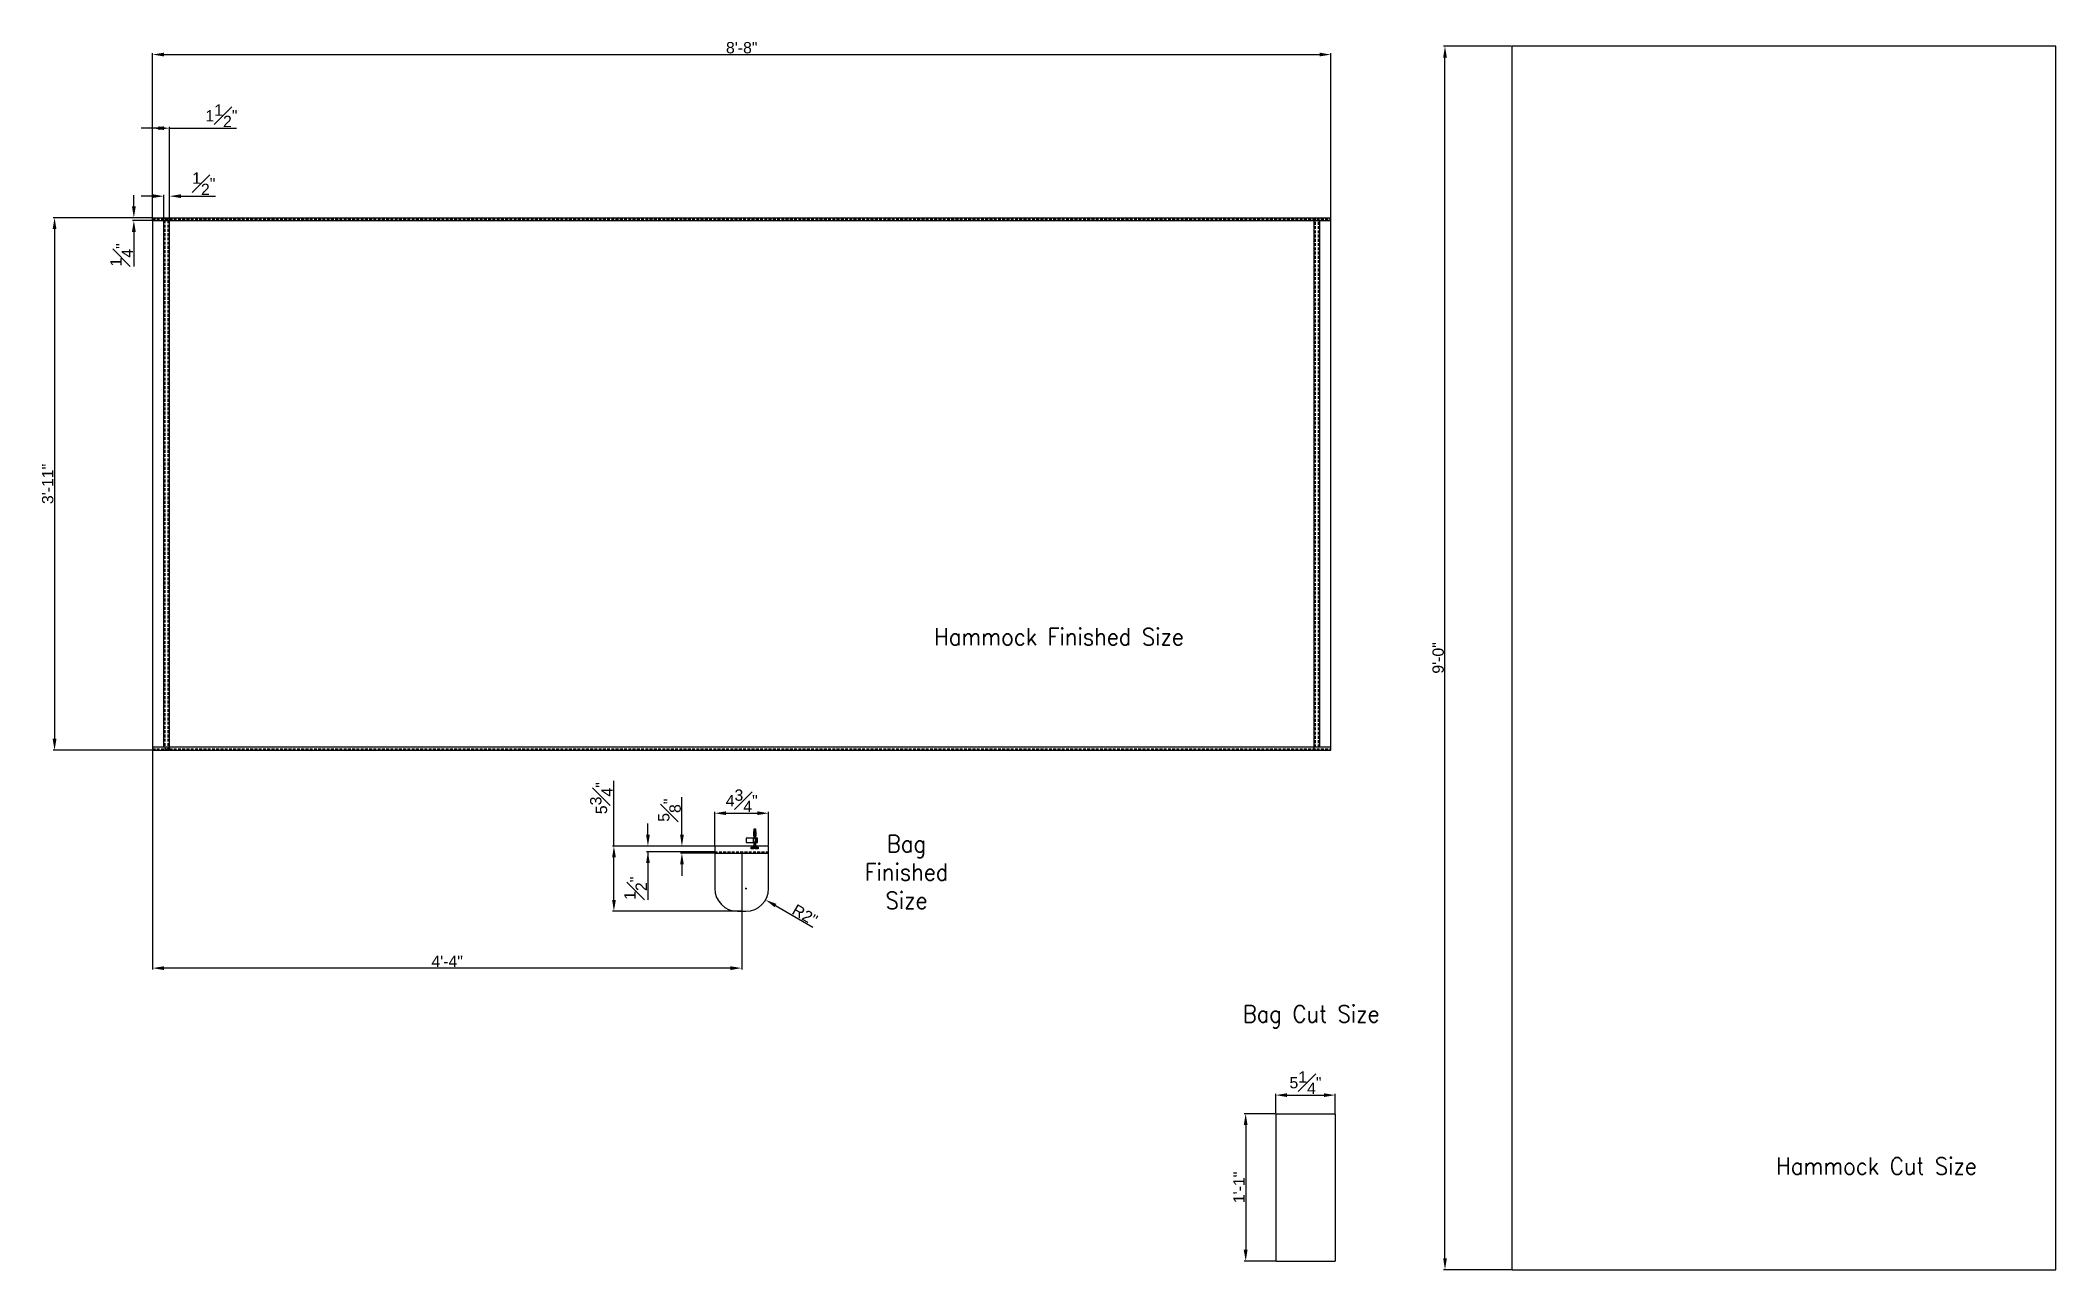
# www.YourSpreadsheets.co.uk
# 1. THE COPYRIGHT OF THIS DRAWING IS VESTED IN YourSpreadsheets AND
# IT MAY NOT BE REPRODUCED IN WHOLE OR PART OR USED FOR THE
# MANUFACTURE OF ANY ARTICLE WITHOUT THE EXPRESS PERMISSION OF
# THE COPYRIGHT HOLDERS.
# Model space of a CAD drawing. Header units: inches. Extents: x -9 to 169, y 47 to 156.
import ezdxf

# ---------------------------------------------------------------- set-up
doc = ezdxf.new("R2010")
doc.units = ezdxf.units.IN
doc.header["$MEASUREMENT"] = 0
doc.linetypes.add('DASHED', pattern=[0.375, 0.25, -0.125])
for name, color, linetype in [('BagCutSize', 7, 'Continuous'), ('CutSize', 7, 'Continuous'), ('FinishedBag', 7, 'Continuous'), ('FinishedHammock', 7, 'Continuous'), ('Hidden', 2, 'Continuous'), ('Labels', 7, 'Continuous'), ('Stitching', 1, 'DASHED')]:
    doc.layers.add(name, color=color, linetype=linetype)
doc.styles.get("Standard").update_dxf_attribs({"font": 'arial.ttf'})
doc.styles.add('textstyle27', font='Standard')
doc.styles.add('textstyle28', font='Standard')
doc.styles.add('textstyle30', font='Standard')
doc.dimstyles.new('Structural', dxfattribs={"dimtxt": 1, "dimasz": 1, "dimexe": 0.125, "dimexo": 0.0625, "dimgap": 0.09, "dimtad": 1, "dimdec": 5, "dimzin": 3, "dimdsep": 46, "dimlunit": 4, "dimtxsty": 'Standard', "dimcen": 0.125, "dimazin": 2, "dimtfac": 1, "dimtdec": 5, "dimtofl": 0, "dimtmove": 0, "dimatfit": 3, "dimfxl": 1, "dimfrac": 1, "dimtolj": 1, "dimtzin": 0, "dimarcsym": 0})

# ---------------------------------------------------------------- blocks, each defined once
blk = doc.blocks.new('*D65')
at = {"color": 0, "lineweight": -2}
for p, q in [((120.8, 155.27), (114.84, 155.27)), ((114.96, 48.27), (114.96, 154.27)), ((120.8, 47.27), (114.84, 47.27))]:
    blk.add_line(p, q, dxfattribs=at)
at = {"color": 0}
for points in [[(115.13, 154.27), (114.8, 154.27), (114.96, 155.27)], [(114.8, 48.27), (115.13, 48.27), (114.96, 47.27)]]:
    blk.add_solid(points, dxfattribs=at)
at = {"layer": 'Defpoints', "color": 0}
for p in [(114.96, 155.27), (120.86, 155.27), (120.86, 47.27)]:
    blk.add_point(p, dxfattribs=at)
at = {"color": 0, "insert": (114.36, 101.27), "char_height": 1, "attachment_point": 5, "rotation": 90}
blk.add_mtext('\\A1;9\'-0"', dxfattribs=at)
blk = doc.blocks.new('*D67')
at = {"color": 0, "lineweight": -2}
for p, q in [((100.02, 61.09), (100.02, 62.8)), ((101.02, 62.68), (104.27, 62.68)), ((105.27, 61.09), (105.27, 62.8))]:
    blk.add_line(p, q, dxfattribs=at)
at = {"color": 0}
for points in [[(101.02, 62.84), (101.02, 62.51), (100.02, 62.68)], [(104.27, 62.51), (104.27, 62.84), (105.27, 62.68)]]:
    blk.add_solid(points, dxfattribs=at)
at = {"layer": 'Defpoints', "color": 0}
for p in [(105.27, 62.68), (100.02, 61.03), (105.27, 61.03)]:
    blk.add_point(p, dxfattribs=at)
at = {"color": 0, "insert": (102.65, 63.78), "char_height": 1, "attachment_point": 5}
blk.add_mtext('\\A1;5{\\H1.000000x;\\S1#4;}"', dxfattribs=at)
blk = doc.blocks.new('*D68')
at = {"color": 0, "lineweight": -2}
for p, q in [((99.96, 61.03), (97.25, 61.03)), ((97.37, 60.03), (97.37, 49.03)), ((99.96, 48.03), (97.25, 48.03))]:
    blk.add_line(p, q, dxfattribs=at)
at = {"color": 0}
for points in [[(97.54, 60.03), (97.2, 60.03), (97.37, 61.03)], [(97.2, 49.03), (97.54, 49.03), (97.37, 48.03)]]:
    blk.add_solid(points, dxfattribs=at)
at = {"layer": 'Defpoints', "color": 0}
for p in [(100.02, 61.03), (97.37, 48.03), (100.02, 48.03)]:
    blk.add_point(p, dxfattribs=at)
at = {"color": 0, "insert": (96.78, 54.53), "char_height": 1, "attachment_point": 5, "rotation": 90}
blk.add_mtext('\\A1;1\'-1"', dxfattribs=at)
blk = doc.blocks.new('*D69')
at = {"color": 0, "lineweight": -2}
for p, q in [((0.89, 148.03), (-0.11, 148.03)), ((1.39, 148.03), (0.39, 148.03)), ((0.89, 139.95), (0.89, 148.16)), ((2.39, 139.95), (2.39, 148.16)), ((2.39, 148.03), (8.3, 148.03))]:
    blk.add_line(p, q, dxfattribs=at)
at = {"color": 0}
for points in [[(1.89, 148.2), (1.89, 147.87), (0.89, 148.03)], [(1.39, 147.87), (1.39, 148.2), (2.39, 148.03)]]:
    blk.add_solid(points, dxfattribs=at)
at = {"layer": 'Defpoints', "color": 0}
for p in [(2.39, 148.03), (0.89, 139.88), (2.39, 139.88)]:
    blk.add_point(p, dxfattribs=at)
at = {"color": 0, "insert": (6.97, 149.13), "char_height": 1, "attachment_point": 5}
blk.add_mtext('\\A1;1{\\H1.000000x;\\S1#2;}"', dxfattribs=at)
blk = doc.blocks.new('*D70')
at = {"color": 0, "lineweight": -2}
for p, q in [((0.89, 142.03), (-0.11, 142.03)), ((1.89, 139.95), (1.89, 142.16)), ((2.39, 139.95), (2.39, 142.16)), ((3.39, 142.03), (6.44, 142.03))]:
    blk.add_line(p, q, dxfattribs=at)
at = {"color": 0}
for points in [[(0.89, 141.87), (0.89, 142.2), (1.89, 142.03)], [(3.39, 142.2), (3.39, 141.87), (2.39, 142.03)]]:
    blk.add_solid(points, dxfattribs=at)
at = {"layer": 'Defpoints', "color": 0}
for p in [(2.39, 142.03), (1.89, 139.88), (2.39, 139.88)]:
    blk.add_point(p, dxfattribs=at)
at = {"color": 0, "insert": (5.41, 143.13), "char_height": 1, "attachment_point": 5}
blk.add_mtext('\\A1;{\\H1.000000x;\\S1#2;}"', dxfattribs=at)
blk = doc.blocks.new('*D71')
at = {"color": 0, "lineweight": -2}
for p, q in [((0.89, 139.95), (0.89, 154.66)), ((1.89, 154.53), (103.89, 154.53)), ((104.89, 139.95), (104.89, 154.66))]:
    blk.add_line(p, q, dxfattribs=at)
at = {"color": 0}
for points in [[(1.89, 154.7), (1.89, 154.37), (0.89, 154.53)], [(103.89, 154.37), (103.89, 154.7), (104.89, 154.53)]]:
    blk.add_solid(points, dxfattribs=at)
at = {"layer": 'Defpoints', "color": 0}
for p in [(104.89, 154.53), (0.89, 139.88), (104.89, 139.88)]:
    blk.add_point(p, dxfattribs=at)
at = {"color": 0, "insert": (52.89, 155.13), "char_height": 1, "attachment_point": 5}
blk.add_mtext('\\A1;8\'-8"', dxfattribs=at)
blk = doc.blocks.new('*D72')
at = {"color": 0, "lineweight": -2}
for p, q in [((-0.76, 141.13), (-0.76, 142.13)), ((0.83, 140.13), (-0.89, 140.13)), ((0.83, 139.88), (-0.89, 139.88)), ((-0.76, 138.88), (-0.76, 135.82))]:
    blk.add_line(p, q, dxfattribs=at)
at = {"color": 0}
for points in [[(-0.93, 141.13), (-0.59, 141.13), (-0.76, 140.13)], [(-0.59, 138.88), (-0.93, 138.88), (-0.76, 139.88)]]:
    blk.add_solid(points, dxfattribs=at)
at = {"layer": 'Defpoints', "color": 0}
for p in [(-0.76, 139.88), (0.89, 140.13), (0.89, 139.88)]:
    blk.add_point(p, dxfattribs=at)
at = {"color": 0, "insert": (-1.85, 136.85), "char_height": 1, "attachment_point": 5, "rotation": 90}
blk.add_mtext('\\A1;{\\H1.000000x;\\S1#4;}"', dxfattribs=at)
blk = doc.blocks.new('*D73')
at = {"color": 0, "lineweight": -2}
for p, q in [((0.83, 140.13), (-7.89, 140.13)), ((-7.76, 139.13), (-7.76, 94.13)), ((0.83, 93.13), (-7.89, 93.13))]:
    blk.add_line(p, q, dxfattribs=at)
at = {"color": 0}
for points in [[(-7.59, 139.13), (-7.93, 139.13), (-7.76, 140.13)], [(-7.93, 94.13), (-7.59, 94.13), (-7.76, 93.13)]]:
    blk.add_solid(points, dxfattribs=at)
at = {"layer": 'Defpoints', "color": 0}
for p in [(0.89, 140.13), (-7.76, 93.13), (0.89, 93.13)]:
    blk.add_point(p, dxfattribs=at)
at = {"color": 0, "insert": (-8.36, 116.63), "char_height": 1, "attachment_point": 5, "rotation": 90}
blk.add_mtext('\\A1;3\'-11"', dxfattribs=at)
blk = doc.blocks.new('*D74')
at = {"color": 0, "lineweight": -2}
for p, q in [((50.51, 84.73), (50.51, 87.69)), ((51.51, 87.56), (54.26, 87.56)), ((55.26, 84.73), (55.26, 87.69))]:
    blk.add_line(p, q, dxfattribs=at)
at = {"color": 0}
for points in [[(51.51, 87.73), (51.51, 87.4), (50.51, 87.56)], [(54.26, 87.4), (54.26, 87.73), (55.26, 87.56)]]:
    blk.add_solid(points, dxfattribs=at)
at = {"layer": 'Defpoints', "color": 0}
for p in [(55.26, 87.56), (50.51, 84.66), (55.26, 84.66)]:
    blk.add_point(p, dxfattribs=at)
at = {"color": 0, "insert": (52.89, 88.66), "char_height": 1, "attachment_point": 5}
blk.add_mtext('\\A1;4{\\H1.000000x;\\S3#4;}"', dxfattribs=at)
blk = doc.blocks.new('*D75')
at = {"color": 0, "lineweight": -2}
for p, q in [((41.61, 84.66), (41.61, 90.43)), ((54.03, 84.66), (41.49, 84.66)), ((41.61, 79.91), (41.61, 83.66)), ((52.83, 78.91), (41.49, 78.91))]:
    blk.add_line(p, q, dxfattribs=at)
at = {"color": 0}
for points in [[(41.78, 83.66), (41.45, 83.66), (41.61, 84.66)], [(41.45, 79.91), (41.78, 79.91), (41.61, 78.91)]]:
    blk.add_solid(points, dxfattribs=at)
at = {"layer": 'Defpoints', "color": 0}
for p in [(41.61, 84.66), (54.09, 84.66), (52.89, 78.91)]:
    blk.add_point(p, dxfattribs=at)
at = {"color": 0, "insert": (40.51, 88.89), "char_height": 1, "attachment_point": 5, "rotation": 90}
blk.add_mtext('\\A1;5{\\H1.000000x;\\S3#4;}"', dxfattribs=at)
blk = doc.blocks.new('*D76')
at = {"color": 0, "lineweight": -2}
for p, q in [((44.61, 85.66), (44.61, 86.66)), ((50.45, 84.66), (44.49, 84.66)), ((50.45, 84.16), (44.49, 84.16)), ((44.61, 84.16), (44.61, 79.91)), ((44.61, 83.16), (44.61, 82.16))]:
    blk.add_line(p, q, dxfattribs=at)
at = {"color": 0}
for points in [[(44.45, 85.66), (44.78, 85.66), (44.61, 84.66)], [(44.78, 83.16), (44.45, 83.16), (44.61, 84.16)]]:
    blk.add_solid(points, dxfattribs=at)
at = {"layer": 'Defpoints', "color": 0}
for p in [(44.61, 84.16), (50.51, 84.66), (50.51, 84.16)]:
    blk.add_point(p, dxfattribs=at)
at = {"color": 0, "insert": (43.52, 80.94), "char_height": 1, "attachment_point": 5, "rotation": 90}
blk.add_mtext('\\A1;{\\H1.000000x;\\S1#2;}"', dxfattribs=at)
blk = doc.blocks.new('*D77')
at = {"color": 0, "lineweight": -2}
for p, q in [((47.61, 85.66), (47.61, 88.99)), ((50.45, 84.66), (47.49, 84.66)), ((50.45, 84.04), (47.49, 84.04)), ((47.61, 83.04), (47.61, 82.04))]:
    blk.add_line(p, q, dxfattribs=at)
at = {"color": 0}
for points in [[(47.45, 85.66), (47.78, 85.66), (47.61, 84.66)], [(47.78, 83.04), (47.45, 83.04), (47.61, 84.04)]]:
    blk.add_solid(points, dxfattribs=at)
at = {"layer": 'Defpoints', "color": 0}
for p in [(47.61, 84.66), (50.51, 84.66), (50.51, 84.04)]:
    blk.add_point(p, dxfattribs=at)
at = {"color": 0, "insert": (46.51, 87.83), "char_height": 1, "attachment_point": 5, "rotation": 90}
blk.add_mtext('\\A1;{\\H1.000000x;\\S5#8;}"', dxfattribs=at)
blk = doc.blocks.new('*D78')
at = {"color": 0}
for p, q in [((53.2, 80.91), (53.33, 80.91)), ((53.26, 80.85), (53.26, 80.98))]:
    blk.add_line(p, q, dxfattribs=at)
at = {"color": 0, "lineweight": -2}
blk.add_line((55.86, 79.41), (59.17, 77.5), dxfattribs=at)
at = {"color": 0}
blk.add_solid([(55.95, 79.56), (55.78, 79.27), (55, 79.91)], dxfattribs=at)
at = {"layer": 'Defpoints', "color": 0}
for p in [(53.26, 80.91), (55, 79.91)]:
    blk.add_point(p, dxfattribs=at)
at = {"color": 0, "insert": (58.47, 78.59), "char_height": 1, "attachment_point": 5, "rotation": 330}
blk.add_mtext('\\A1;R2"', dxfattribs=at)
blk = doc.blocks.new('*D79')
at = {"color": 0, "lineweight": -2}
for p, q in [((0.89, 93.32), (0.89, 73.76)), ((52.89, 83.98), (52.89, 73.76)), ((51.89, 73.89), (1.89, 73.89))]:
    blk.add_line(p, q, dxfattribs=at)
at = {"color": 0}
for points in [[(1.89, 74.05), (1.89, 73.72), (0.89, 73.89)], [(51.89, 73.72), (51.89, 74.05), (52.89, 73.89)]]:
    blk.add_solid(points, dxfattribs=at)
at = {"layer": 'Defpoints', "color": 0}
for p in [(0.89, 93.38), (52.89, 84.04), (0.89, 73.89)]:
    blk.add_point(p, dxfattribs=at)
at = {"color": 0, "insert": (26.89, 74.48), "char_height": 1, "attachment_point": 5}
blk.add_mtext('\\A1;4\'-4"', dxfattribs=at)

msp = doc.modelspace()

# ---------------------------------------------------------------- linework, layer by layer
for p, q in [((54.037149, 85.840917), (53.934821, 85.943245)), ((53.934821, 85.943245), (53.934821, 85.77354)), ((54.134821, 85.938589), (53.934821, 85.738589)), ((53.994722, 85.798491), (53.934821, 85.858392)), ((54.134821, 85.853736), (53.934821, 85.653736)), ((53.952296, 85.756064), (53.934821, 85.77354)), ((54.134821, 85.768883), (53.934821, 85.568883)), ((53.934821, 85.738589), (53.934821, 85.568883)), ((54.034821, 85.843245), (54.034821, 85.898589)), ((54.034821, 85.376933), (54.034821, 85.668883)), ((54.134821, 85.57354), (54.037149, 85.671211)), ((54.134821, 85.658392), (54.079575, 85.713638)), ((54.134821, 85.743245), (54.122002, 85.756064)), ((54.134821, 85.938589), (54.134821, 85.768883)), ((54.134821, 85.743245), (54.134821, 85.57354)), ((54.034821, 84.505277), (54.034821, 85.026933))]:
    msp.add_line(p, q)
for points in [[(53.974821, 85.903245), (53.974821, 86.198589), (54.034821, 86.198589), (54.034821, 85.843245)], [(54.034821, 85.668883), (54.034821, 85.326933), (53.974821, 85.326933), (53.974821, 85.608883)], [(54.034821, 85.843245), (54.034821, 86.198589), (54.094821, 86.198589), (54.094821, 85.898589)], [(54.094821, 85.61354), (54.094821, 85.326933), (54.034821, 85.326933), (54.034821, 85.668883)], [(54.094821, 84.505277), (54.284821, 84.505277), (54.284821, 84.455277), (53.784821, 84.455277), (53.784821, 84.505277), (53.974821, 84.505277)]]:
    msp.add_lwpolyline(points)
for points in [[(53.284821, 85.364433), (53.284821, 84.989433), (53.934821, 84.989433), (53.934821, 85.364433)], [(53.934821, 85.326933), (53.934821, 85.026933), (54.134821, 85.026933), (54.134821, 85.326933)], [(54.034821, 85.026933), (54.034821, 84.455277), (53.974821, 84.455277), (53.974821, 85.026933)], [(54.094821, 85.026933), (54.094821, 84.455277), (54.034821, 84.455277), (54.034821, 85.026933)], [(54.134821, 85.364433), (54.134821, 84.989433), (54.284821, 84.989433), (54.284821, 85.364433)]]:
    msp.add_lwpolyline(points, close=True)
at = {"layer": 'BagCutSize'}
for p, q in [((100.02085, 61.025244), (105.27085, 61.025244)), ((100.02085, 61.025244), (100.02085, 48.025244)), ((105.27085, 61.025244), (105.27085, 48.025244)), ((100.02085, 48.025244), (105.27085, 48.025244))]:
    msp.add_line(p, q, dxfattribs=at)
at = {"layer": 'CutSize'}
for p, q in [((168.863052, 155.267429), (120.863052, 155.267429)), ((120.863052, 155.267429), (120.863052, 47.267429)), ((168.863052, 47.267429), (168.863052, 155.267429)), ((120.863052, 47.267429), (168.863052, 47.267429))]:
    msp.add_line(p, q, dxfattribs=at)
at = {"layer": 'FinishedBag'}
for p, q in [((50.514247, 84.662855), (50.514247, 83.662855)), ((53.974821, 84.662855), (50.514247, 84.662855)), ((50.514247, 83.662855), (50.514247, 80.912855)), ((55.264247, 84.662855), (54.094821, 84.662855)), ((55.264247, 83.662855), (55.264247, 84.662855)), ((55.264247, 80.912855), (55.264247, 83.662855)), ((52.514247, 78.912855), (53.264247, 78.912855))]:
    msp.add_line(p, q, dxfattribs=at)
for centre, start, end in [((52.514247, 80.912855), 180, 270), ((53.264247, 80.912855), 270, 0)]:
    msp.add_arc(centre, 2, start, end, dxfattribs=at)
at = {"layer": 'FinishedHammock'}
for p, q in [((0.889247, 140.134486), (2.389247, 140.134486)), ((0.889247, 140.134486), (0.889247, 139.884486)), ((0.889247, 139.884486), (0.889247, 93.384486)), ((0.889247, 139.884486), (2.389247, 139.884486)), ((2.389247, 140.134486), (103.389247, 140.134486)), ((2.389247, 139.884486), (2.389247, 140.134486)), ((2.389247, 139.884486), (103.389247, 139.884486)), ((2.389247, 93.384486), (2.389247, 139.884486)), ((103.389247, 140.134486), (104.889247, 140.134486)), ((103.389247, 140.134486), (103.389247, 139.884486)), ((103.389247, 139.884486), (104.889247, 139.884486)), ((103.389247, 139.884486), (103.389247, 93.384486)), ((104.889247, 139.884486), (104.889247, 140.134486)), ((104.889247, 93.384486), (104.889247, 139.884486)), ((0.889247, 93.384486), (0.889247, 93.134486)), ((2.389247, 93.384486), (0.889247, 93.384486)), ((0.889247, 93.134486), (2.389247, 93.134486)), ((103.389247, 93.384486), (2.389247, 93.384486)), ((2.389247, 93.134486), (2.389247, 93.384486)), ((2.389247, 93.134486), (103.389247, 93.134486)), ((104.889247, 93.384486), (103.389247, 93.384486)), ((103.389247, 93.384486), (103.389247, 93.134486)), ((103.389247, 93.134486), (104.889247, 93.134486)), ((104.889247, 93.134486), (104.889247, 93.384486))]:
    msp.add_line(p, q, dxfattribs=at)
at = {"layer": 'Hidden'}
for p, q in [((1.889247, 93.384486), (1.889247, 139.884486)), ((103.889247, 139.884486), (103.889247, 93.384486)), ((50.514247, 84.037855), (55.264247, 84.037855))]:
    msp.add_line(p, q, dxfattribs=at)
at = {"layer": 'Stitching'}
for p, q in [((0.889247, 140.009486), (104.889247, 140.009486)), ((2.014247, 93.134486), (2.014247, 140.134486)), ((2.264247, 93.134486), (2.264247, 140.134486)), ((103.514247, 140.134486), (103.514247, 93.134486)), ((103.764247, 140.134486), (103.764247, 93.134486)), ((0.889247, 93.259486), (104.889247, 93.259486)), ((50.514247, 84.162855), (55.264247, 84.162855))]:
    msp.add_line(p, q, dxfattribs=at)
msp.add_lwpolyline([(53.734821, 84.405277), (53.734821, 84.555277), (54.334821, 84.555277), (54.334821, 84.405277)], close=True, dxfattribs=at)

# ---------------------------------------------------------------- texts
at = {"layer": 'Labels', "attachment_point": 5}
for s, insert, char_height, style in [('\\H1.50067;Hammock Finished Size', (80.889247, 103.134486), 0.0684343, 'textstyle28'), ('Bag Cut Size', (103.144998, 69.60096), 1.5, 'textstyle30'), ('\\H1.50067;Hammock Cut Size', (153.048827, 56.415865), 0.0684343, 'textstyle27')]:
    msp.add_mtext(s, dxfattribs=dict(at, insert=insert, char_height=char_height, style=style))
at = {"layer": 'Labels', "insert": (67.43294, 82.364817), "char_height": 1.5, "width": 0.1, "attachment_point": 5, "style": 'textstyle30'}
msp.add_mtext('{Bag Finished Size}', dxfattribs=at)

# ---------------------------------------------------------------- dimensions: what is measured, and where the dimension line sits
for base, p1, p2, angle, picture, middle in [((104.889247, 154.534486), (0.889247, 139.884486), (104.889247, 139.884486), 0, '*D71', (52.889247, 155.134986)), ((114.963052, 155.267429), (120.863052, 47.267429), (120.863052, 155.267429), 90, '*D65', (114.362552, 101.267429)), ((2.389247, 142.034486), (1.889247, 139.884486), (2.389247, 139.884486), 180, '*D70', (5.412414, 143.128486)), ((-0.760753, 139.884486), (0.889247, 140.134486), (0.889247, 139.884486), 90, '*D72', (-1.852253, 136.849819)), ((-7.760753, 93.134486), (0.889247, 140.134486), (0.889247, 93.134486), 90, '*D73', (-8.361253, 116.634486)), ((0.889247, 73.887855), (52.889247, 84.037855), (0.889247, 93.384486), 0, '*D79', (26.889247, 74.477855)), ((47.614247, 84.662855), (50.514247, 84.037855), (50.514247, 84.662855), 90, '*D77', (46.512247, 87.825022))]:
    dim = msp.add_linear_dim(base=base, p1=p1, p2=p2, angle=angle, dimstyle='Structural')
    dim.commit()
    dim.dimension.update_dxf_attribs({"geometry": picture, "text_midpoint": middle})
for base, p1, p2, angle, picture, middle in [((2.389247, 148.034486), (0.889247, 139.884486), (2.389247, 139.884486), 0, '*D69', (6.96958, 148.034486)), ((41.614247, 84.662855), (52.889247, 78.912855), (54.094821, 84.662855), 270, '*D75', (41.614247, 88.890272)), ((44.614247, 84.162855), (50.514247, 84.662855), (50.514247, 84.162855), 270, '*D76', (44.614247, 80.935409))]:
    dim = msp.add_linear_dim(base=base, p1=p1, p2=p2, angle=angle, dimstyle='Structural')
    dim.commit()
    dim.dimension.update_dxf_attribs({"geometry": picture, "text_midpoint": middle, "dimtype": 160})
dim = msp.add_linear_dim(base=(55.264247, 87.562855), p1=(50.514247, 84.662855), p2=(55.264247, 84.662855), dimstyle='Structural')
dim.commit()
dim.dimension.update_dxf_attribs({"geometry": '*D74', "text_midpoint": (52.889247, 88.662855)})
dim = msp.add_radius_dim(center=(53.264247, 80.912855), mpoint=(54.996298, 79.912855), dimstyle='Structural')
dim.commit()
dim.dimension.update_dxf_attribs({"geometry": '*D78', "text_midpoint": (58.178623, 78.075539), "dimtype": 164})
for p2, distance, picture, middle in [((105.27085, 61.025244), 1.65, '*D67', (102.64585, 63.775244)), ((100.02085, 48.025244), -2.65, '*D68', (96.77885, 54.525244))]:
    dim = msp.add_aligned_dim(p1=(100.02085, 61.025244), p2=p2, distance=distance, dimstyle='Structural')
    dim.commit()
    dim.dimension.update_dxf_attribs({"geometry": picture, "text_midpoint": middle})

doc.saveas('drawing.dxf')
